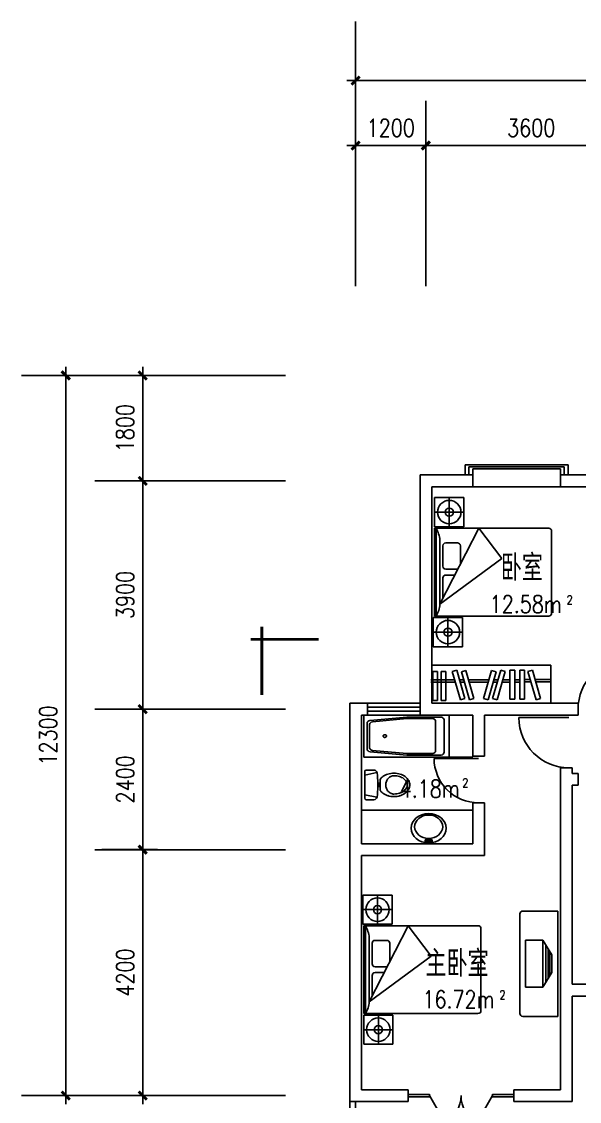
# Model space of a CAD drawing. Header units: millimetres. Extents: x 1544 to 41456, y 414 to 29251.
# Drawn here: x 1544 to 11073, y 10807 to 29251 of the extents above; entities that cross this region are included whole.
import ezdxf
from ezdxf.enums import TextEntityAlignment as Align

# ---------------------------------------------------------------- set-up
doc = ezdxf.new("R2010")
doc.units = ezdxf.units.MM
for name, color, linetype in [('--FUR', 4, 'Continuous'), ('AXIS', 3, 'Continuous'), ('MPFIXTURE', 11, 'Continuous'), ('PUB_DIM', 3, 'Continuous'), ('PUB_TEXT', 7, 'Continuous'), ('WALL', 255, 'Continuous'), ('WIN', 4, 'Continuous'), ('WINDOW', 2, 'Continuous'), ('WINDOW_TEXT', 7, 'Continuous')]:
    doc.layers.add(name, color=color, linetype=linetype)
doc.styles.add('_HZTXT', font='txt.shx', dxfattribs={"bigfont": 'HZTXT.shx'})
doc.styles.add('DIM_FONT', font='SIMPLEX.shx', dxfattribs={"width": 0.8})
doc.styles.add('SIMPLEX', font='SIMPLEX.SHX')
doc.dimstyles.new('DIMN', dxfattribs={"dimtxt": 300, "dimasz": 1, "dimexe": 250, "dimexo": 300, "dimgap": 150, "dimtad": 1, "dimdec": 0, "dimdsep": 46, "dimtxsty": 'DIM_FONT', "dimblk": '_DIMX', "dimcen": 2.5, "dimclrt": 7, "dimadec": 0, "dimazin": 0, "dimtfac": 1, "dimtdec": 0, "dimtix": 1, "dimtmove": 2, "dimatfit": 3, "dimldrblk": '_DIMX', "dimfxl": 1, "dimtolj": 1, "dimtzin": 0, "dimarcsym": 0})

# ---------------------------------------------------------------- blocks, each defined once
blk = doc.blocks.new('_DIMX')
blk.add_line((-150, 0), (150, 0))
at = {"const_width": 50}
blk.add_lwpolyline([(-70, -70), (70, 70)], dxfattribs=at)
blk = doc.blocks.new('*D71')
at = {"layer": 'DEFPOINTS', "color": 0, "transparency": 16777216}
for p in [(2613, 15107), (3613, 15107), (2613, 10907)]:
    blk.add_point(p, dxfattribs=at)
at = {"layer": 'PUB_DIM', "color": 0, "lineweight": -2, "transparency": 16777216}
for p, q in [((2913, 15107), (3863, 15107)), ((3613, 10908), (3613, 15106)), ((2913, 10907), (3863, 10907))]:
    blk.add_line(p, q, dxfattribs=at)
for p, rotation in [((3613, 15107), 90), ((3613, 10907), 270)]:
    blk.add_blockref('_DIMX', p, dxfattribs=dict(at, rotation=rotation))
at = {"layer": 'PUB_DIM', "color": 4, "transparency": 16777216, "insert": (3313, 13007), "char_height": 300, "attachment_point": 5, "rotation": 90, "style": 'DIM_FONT'}
blk.add_mtext('\\A1;4200', dxfattribs=at)
blk = doc.blocks.new('*D72')
at = {"layer": 'DEFPOINTS', "color": 0, "transparency": 16777216}
for p in [(1770, 23207), (2298, 23207), (1770, 10907)]:
    blk.add_point(p, dxfattribs=at)
at = {"layer": 'PUB_DIM', "color": 0, "lineweight": -2, "transparency": 16777216}
for p, q in [((2070, 23207), (2548, 23207)), ((2298, 10908), (2298, 23206)), ((2070, 10907), (2548, 10907))]:
    blk.add_line(p, q, dxfattribs=at)
for p, rotation in [((2298, 23207), 90), ((2298, 10907), 270)]:
    blk.add_blockref('_DIMX', p, dxfattribs=dict(at, rotation=rotation))
at = {"layer": 'PUB_DIM', "color": 4, "transparency": 16777216, "insert": (1998, 17057), "char_height": 300, "attachment_point": 5, "rotation": 90, "style": 'DIM_FONT'}
blk.add_mtext('\\A1;12300', dxfattribs=at)
blk = doc.blocks.new('M_A8WDW')
for p, q in [((-0.5, 0.011), (-0.299, 0.011)), ((-0.3, 0), (-0.15, -0.26)), ((-0.299, -0.013), (-0.299, 0.013)), ((0.3, 0), (0.15, -0.26)), ((0.299, -0.013), (0.299, 0.013)), ((0.299, 0.011), (0.5, 0.011)), ((-0.5, -0.011), (-0.299, -0.011)), ((0.299, -0.011), (0.5, -0.011))]:
    blk.add_line(p, q)
for centre, start, end in [((-0.3, 0), 300, 0), ((0.3, 0), 180, 240)]:
    blk.add_arc(centre, 0.3, start, end)
blk = doc.blocks.new('BED1')
at = {"linetype": 'Continuous'}
for p, q in [((-2023, -63), (-73, -63)), ((-1995, -1563), (-1995, -63)), ((-23, -113), (-23, -1513)), ((-1831, -313), (-1631, -313)), ((-1831, -763), (-1624, -763)), ((-1831, -863), (-1675, -863)), ((-73, -1563), (-2023, -1563))]:
    blk.add_line(p, q, dxfattribs=at)
for p, q in [((-2023, -1563), (-2023, -63)), ((-1931, -1363), (-1266, -63)), ((-871, -583), (-1266, -63)), ((-1931, -1363), (-1931, -263)), ((-1881, -713), (-1881, -363)), ((-1581, -679), (-1581, -363)), ((-1931, -1363), (-871, -583)), ((-1881, -1266), (-1881, -913))]:
    blk.add_line(p, q)
for centre, radius, start, end in [((-2502, -336), 576, 7.2531, 28.2773), ((-1831, -363), 50, 90, 180), ((-1631, -363), 50, 0, 90), ((-1831, -713), 50, 180, 270), ((-1831, -913), 50, 90, 180), ((-2397, -1324), 468, 329.2604, 355.2092)]:
    blk.add_arc(centre, radius, start, end)
for centre, start, end in [((-73, -113), 0, 90), ((-73, -1513), 270, 0)]:
    blk.add_arc(centre, 50, start, end, dxfattribs=at)
blk = doc.blocks.new('BADBOX')
for p, q in [((504, 502), (4, 502)), ((4, 502), (4, 2)), ((254, 502), (254, 2)), ((504, 2), (504, 502)), ((4, 252), (504, 252)), ((4, 2), (504, 2))]:
    blk.add_line(p, q)
for radius in [200, 70]:
    blk.add_circle((254, 252), radius)
blk = doc.blocks.new('TAIDENG')
at = {"xscale": -1, "rotation": 180}
blk.add_blockref('BADBOX', (-563, -93), dxfattribs=at)
blk = doc.blocks.new('*D83')
at = {"layer": 'DEFPOINTS', "color": 0, "transparency": 16777216}
for p in [(2613, 23207), (3613, 23207), (2613, 21407)]:
    blk.add_point(p, dxfattribs=at)
at = {"layer": 'PUB_DIM', "color": 0, "lineweight": -2, "transparency": 16777216}
for p, q in [((2913, 23207), (3863, 23207)), ((3613, 21408), (3613, 23206)), ((2913, 21407), (3863, 21407))]:
    blk.add_line(p, q, dxfattribs=at)
for p, rotation in [((3613, 23207), 90), ((3613, 21407), 270)]:
    blk.add_blockref('_DIMX', p, dxfattribs=dict(at, rotation=rotation))
at = {"layer": 'PUB_DIM', "color": 4, "transparency": 16777216, "insert": (3313, 22307), "char_height": 300, "attachment_point": 5, "rotation": 90, "style": 'DIM_FONT'}
blk.add_mtext('\\A1;1800', dxfattribs=at)
blk = doc.blocks.new('*D84')
at = {"layer": 'DEFPOINTS', "color": 0, "transparency": 16777216}
for p in [(2613, 17507), (3613, 17507), (2613, 15107)]:
    blk.add_point(p, dxfattribs=at)
at = {"layer": 'PUB_DIM', "color": 0, "lineweight": -2, "transparency": 16777216}
for p, q in [((2913, 17507), (3863, 17507)), ((3613, 15108), (3613, 17506)), ((2913, 15107), (3863, 15107))]:
    blk.add_line(p, q, dxfattribs=at)
for p, rotation in [((3613, 17507), 90), ((3613, 15107), 270)]:
    blk.add_blockref('_DIMX', p, dxfattribs=dict(at, rotation=rotation))
at = {"layer": 'PUB_DIM', "color": 4, "transparency": 16777216, "insert": (3313, 16307), "char_height": 300, "attachment_point": 5, "rotation": 90, "style": 'DIM_FONT'}
blk.add_mtext('\\A1;2400', dxfattribs=at)
blk = doc.blocks.new('*D85')
at = {"layer": 'DEFPOINTS', "color": 0, "transparency": 16777216}
for p in [(2613, 21407), (3613, 21407), (2613, 17507)]:
    blk.add_point(p, dxfattribs=at)
at = {"layer": 'PUB_DIM', "color": 0, "lineweight": -2, "transparency": 16777216}
for p, q in [((2913, 21407), (3863, 21407)), ((3613, 17508), (3613, 21406)), ((2913, 17507), (3863, 17507))]:
    blk.add_line(p, q, dxfattribs=at)
for p, rotation in [((3613, 21407), 90), ((3613, 17507), 270)]:
    blk.add_blockref('_DIMX', p, dxfattribs=dict(at, rotation=rotation))
at = {"layer": 'PUB_DIM', "color": 4, "transparency": 16777216, "insert": (3313, 19457), "char_height": 300, "attachment_point": 5, "rotation": 90, "style": 'DIM_FONT'}
blk.add_mtext('\\A1;3900', dxfattribs=at)
blk = doc.blocks.new('_DBLK')
blk.add_line((-0.45, 0), (-0.45, -0.95))
blk.add_arc((-0.45, 0), 0.95, 270, 0)
at = {"layer": 'WINDOW_TEXT', "style": 'SIMPLEX', "flags": 9}
blk.add_attdef('A', text='', height=1, dxfattribs=at).set_placement((0, 1.5), align=Align.MIDDLE)
blk = doc.blocks.new('M_B4ONN')
for p, q in [((-0.587, 1.382), (0.587, 1.382)), ((-0.587, 0.5), (-0.587, 1.382)), ((0.587, 1.382), (0.587, 0.5)), ((-0.543, 1.201), (0.543, 1.201)), ((-0.543, 0.5), (-0.543, 1.201)), ((0.543, 1.201), (0.543, 0.5)), ((-0.5, 1.02), (0.5, 1.02)), ((-0.5, 0.5), (-0.5, 1.02)), ((0.5, 1.02), (0.5, 0.5)), ((-0.5, -0.5), (0.5, -0.5))]:
    blk.add_line(p, q)
blk = doc.blocks.new('ZW')
at = {"layer": '--FUR'}
blk.add_blockref('TAIDENG', (608, 3011), dxfattribs=at)
at = {"layer": '--FUR', "xscale": -1, "rotation": 180}
blk.add_blockref('TAIDENG', (586, 271), dxfattribs=at)
at = {"layer": 'MPFIXTURE'}
blk.add_blockref('BED1', (2071, 2454), dxfattribs=at)
blk = doc.blocks.new('_WBLK')
for p, q in [((-0.5, 0.5), (0.5, 0.5)), ((0.5, 0.167), (-0.5, 0.167)), ((0.5, -0.167), (-0.5, -0.167)), ((-0.5, -0.5), (0.5, -0.5))]:
    blk.add_line(p, q)
at = {"layer": 'WINDOW_TEXT', "style": 'SIMPLEX', "flags": 9}
blk.add_attdef('A', text='', height=1, dxfattribs=at).set_placement((0, 1.5), align=Align.MIDDLE)
blk = doc.blocks.new('03')
for p, q in [((1459, 720), (0, 720)), ((0, 720), (0, 0)), ((58, 581), (61, 597)), ((58, 581), (58, 139)), ((61, 597), (71, 612)), ((71, 612), (86, 623)), ((86, 623), (105, 628)), ((101, 557), (104, 574)), ((101, 557), (101, 163)), ((104, 574), (114, 588)), ((105, 628), (109, 629)), ((736, 684), (109, 629)), ((114, 588), (130, 599)), ((130, 599), (148, 605)), ((148, 605), (152, 605)), ((739, 660), (152, 605)), ((736, 684), (742, 684)), ((1171, 660), (739, 660)), ((1315, 684), (742, 684)), ((1171, 660), (1191, 657)), ((1191, 657), (1208, 649)), ((1208, 649), (1221, 636)), ((1221, 636), (1228, 620)), ((1228, 620), (1229, 612)), ((1229, 612), (1229, 108)), ((1315, 684), (1335, 681)), ((1335, 681), (1352, 673)), ((1352, 673), (1365, 660)), ((1365, 660), (1372, 644)), ((1372, 644), (1373, 636)), ((1373, 636), (1373, 84)), ((1459, 0), (1459, 720)), ((333, 368), (338, 375)), ((338, 375), (346, 381)), ((346, 381), (355, 384)), ((355, 384), (365, 384)), ((365, 384), (374, 381)), ((374, 381), (382, 375)), ((382, 375), (387, 368)), ((331, 360), (333, 368)), ((333, 352), (331, 360)), ((338, 345), (333, 352)), ((346, 339), (338, 345)), ((355, 336), (346, 339)), ((365, 336), (355, 336)), ((374, 339), (365, 336)), ((382, 345), (374, 339)), ((387, 352), (382, 345)), ((387, 368), (389, 360)), ((389, 360), (387, 352)), ((0, 0), (1459, 0)), ((58, 136), (58, 139)), ((62, 120), (58, 136)), ((74, 106), (62, 120)), ((90, 96), (74, 106)), ((109, 91), (90, 96)), ((101, 160), (101, 163)), ((106, 144), (101, 160)), ((117, 130), (106, 144)), ((109, 91), (736, 36)), ((133, 120), (117, 130)), ((152, 115), (133, 120)), ((152, 115), (739, 60)), ((742, 36), (736, 36)), ((1171, 60), (739, 60)), ((1315, 36), (742, 36)), ((1181, 61), (1171, 60)), ((1200, 66), (1181, 61)), ((1215, 77), (1200, 66)), ((1225, 92), (1215, 77)), ((1229, 108), (1225, 92)), ((1325, 37), (1315, 36)), ((1344, 42), (1325, 37)), ((1359, 53), (1344, 42)), ((1369, 68), (1359, 53)), ((1373, 84), (1369, 68))]:
    blk.add_line(p, q)
blk = doc.blocks.new('A1088D2')
for p, q in [((-0.31, 0), (-0.39, 0.382)), ((-0.174, 0.48), (-0.07, 0.48)), ((-0.07, 0.48), (-0.07, 0.46)), ((0.07, 0.48), (-0.07, 0.48)), ((-0.07, 0.46), (-0.05, 0.46)), ((-0.05, 0.46), (-0.05, 0.41)), ((0.05, 0.46), (-0.05, 0.46)), ((0.05, 0.46), (0.07, 0.46)), ((0.05, 0.41), (0.05, 0.46)), ((0.07, 0.48), (0.174, 0.48)), ((0.07, 0.46), (0.07, 0.48)), ((0.39, 0.382), (0.31, 0)), ((-0.47, 0.284), (-0.47, 0.04)), ((-0.43, 0), (0.43, 0)), ((0.47, 0.04), (0.47, 0.284))]:
    blk.add_line(p, q)
for points in [[(0.29, 0.92, 0.074494), (0.264, 1.094, 0.085116), (0.197, 1.226, 0.106255), (0.096, 1.315, 0.128271), (0, 1.34, 0.128271), (-0.096, 1.315, 0.106255), (-0.197, 1.226, 0.085116), (-0.264, 1.094, 0.074494), (-0.29, 0.92, 0.074494)], [(-0.29, 0.92, 0.108623), (-0.268, 0.822, 0.102127), (-0.205, 0.736, 0.094108), (-0.112, 0.68, 0.08913), (0, 0.66, 0.08913)], [(-0.29, 0.92, 0.108623), (-0.268, 0.822, 0.102127), (-0.205, 0.736, 0.094108), (-0.112, 0.68, 0.08913), (0, 0.66, 0.08913)], [(-0.29, 0.92, 0.108623), (-0.268, 0.822, 0.102127), (-0.205, 0.736, 0.094108), (-0.112, 0.68, 0.08913), (0, 0.66, 0.08913)], [(-0.29, 0.92, 0.108623), (-0.268, 0.822, 0.102127), (-0.205, 0.736, 0.094108), (-0.112, 0.68, 0.08913), (0, 0.66, 0.08913)], [(-0.29, 0.92, 0.108623), (-0.268, 0.822, 0.102127), (-0.205, 0.736, 0.094108), (-0.112, 0.68, 0.08913), (0, 0.66, 0.08913)], [(-0.29, 0.92, 0.108623), (-0.268, 0.822, 0.102127), (-0.205, 0.736, 0.094108), (-0.112, 0.68, 0.08913), (0, 0.66, 0.08913)], [(0, 0.66, 0.08913), (0.112, 0.68, 0.094108), (0.205, 0.736, 0.102127), (0.268, 0.822, 0.108623), (0.29, 0.92, 0.108623)]]:
    blk.add_lwpolyline(points, format="xyb")
for centre, radius, start, end in [((0.06, 1.036), 0.4, 119.2378, 143.4986), ((0, 1.143), 0.277, 90, 119.2378), ((0, 1.143), 0.277, 60.7622, 90), ((-0.06, 1.036), 0.4, 36.5014, 60.7622), ((0.303, 0.92), 0.673, 162.9588, 180), ((0.154, 0.966), 0.518, 143.4986, 162.9588), ((-0.154, 0.966), 0.518, 17.0412, 36.5014), ((-0.303, 0.92), 0.673, 0, 17.0412), ((0.303, 0.92), 0.673, 180, 197.0412), ((0.154, 0.874), 0.518, 197.0412, 216.5014), ((-0.154, 0.874), 0.518, 323.4986, 342.9588), ((-0.303, 0.92), 0.673, 342.9588, 0), ((-0.37, 0.284), 0.1, 97.9319, 180), ((0, -2.371), 2.781, 91.0301, 97.9319), ((0.06, 0.804), 0.4, 216.5014, 234.1872), ((0, -2.371), 2.781, 88.9699, 91.0301), ((0, -2.371), 2.781, 82.0681, 88.9699), ((-0.06, 0.804), 0.4, 305.8128, 323.4986), ((0.37, 0.284), 0.1, 360, 82.0681), ((-0.43, 0.04), 0.04, 180, 270), ((0.43, 0.04), 0.04, 270, 360)]:
    blk.add_arc(centre, radius, start, end)
blk = doc.blocks.new('A1138DA')
for p, q in [((0.1, 0.1), (0.05, 0.1)), ((0.05, 0.1), (0.05, -0.1)), ((0.1, -0.1), (0.1, 0.1)), ((0.05, -0.1), (0.1, -0.1))]:
    blk.add_line(p, q)
for centre, radius in [((0.5, 0), 0.5), ((0.55, 0), 0.4)]:
    blk.add_circle(centre, radius)

msp = doc.modelspace()

# ---------------------------------------------------------------- linework, layer by layer
at = {"layer": 'AXIS'}
for p, q in [((7150.2, 10806.6), (7150.2, 9604.7)), ((7250.2, 10806.6), (7250.2, 9604.9))]:
    msp.add_line(p, q, dxfattribs=at)
at = {"layer": 'MPFIXTURE'}
for p, q in [((8550.2, 18256.6), (10585.6, 18256.6)), ((8569.3, 18152), (8569.3, 17652)), ((8649.3, 18152), (8569.3, 18152)), ((8649.3, 18152), (8649.3, 17652)), ((8713.2, 18152), (8713.2, 17652)), ((8793.2, 18152), (8713.2, 18152)), ((8793.2, 18152), (8793.2, 17652)), ((8978.4, 18171.5), (8901.5, 18149.5)), ((8901.5, 18149.5), (9038.8, 17668.7)), ((8978.4, 18171.5), (9115.7, 17690.7)), ((9133.2, 18168.8), (9056.3, 18146.8)), ((9056.3, 18146.8), (9193.5, 17666.1)), ((9133.2, 18168.8), (9270.5, 17688)), ((9573.1, 18168.8), (9435.9, 17688)), ((9650.1, 18146.8), (9512.8, 17666.1)), ((9573.1, 18168.8), (9650.1, 18146.8)), ((9727.9, 18171.5), (9590.6, 17690.7)), ((9804.8, 18149.5), (9667.5, 17668.7)), ((9727.9, 18171.5), (9804.8, 18149.5)), ((9887.1, 18175.6), (9887.1, 17675.6)), ((9967.1, 18175.6), (9887.1, 18175.6)), ((9967.1, 18175.6), (9967.1, 17675.6)), ((10056.4, 18175.6), (10056.4, 17675.6)), ((10136.4, 18175.6), (10056.4, 18175.6)), ((10136.4, 18175.6), (10136.4, 17675.6)), ((10271.4, 18170.2), (10194.5, 18148.2)), ((10194.5, 18148.2), (10331.8, 17667.4)), ((10271.4, 18170.2), (10408.7, 17689.4)), ((10585.6, 18256.6), (10585.6, 17606.6)), ((8941.5, 18009.3), (8537, 18009.3)), ((8952.9, 17969.3), (8537, 17969.3)), ((9095.5, 18009.3), (9024.7, 18009.3)), ((9106.9, 17969.3), (9036.1, 17969.3)), ((9527.6, 18009.3), (9178.7, 18009.3)), ((9516.2, 17969.3), (9190.1, 17969.3)), ((9670.2, 17969.3), (9599.4, 17969.3)), ((9681.6, 18009.3), (9610.8, 18009.3)), ((9887.1, 17969.3), (9753.4, 17969.3)), ((9887.1, 18009.3), (9764.8, 18009.3)), ((10056.4, 18009.3), (9967.1, 18009.3)), ((10056.4, 17969.3), (9967.1, 17969.3)), ((10233.8, 18010.7), (10136.4, 18010.7)), ((10245.2, 17970.7), (10136.4, 17970.7)), ((10585.6, 18010.7), (10317, 18010.7)), ((10585.6, 17970.7), (10328.4, 17970.7)), ((8649.3, 17652), (8569.3, 17652)), ((8793.2, 17652), (8713.2, 17652)), ((9115.7, 17690.7), (9038.8, 17668.7)), ((9270.5, 17688), (9193.5, 17666.1)), ((9435.9, 17688), (9512.8, 17666.1)), ((9590.6, 17690.7), (9667.5, 17668.7)), ((9967.1, 17675.6), (9887.1, 17675.6)), ((10136.4, 17675.6), (10056.4, 17675.6)), ((10408.7, 17689.4), (10331.8, 17667.4)), ((8847, 16686.6), (9250.2, 16686.6)), ((9250.2, 15778.9), (7350.2, 15778.9)), ((10704.8, 14058), (10104.8, 14058)), ((10704.8, 14058), (10104.8, 14058)), ((10704.8, 12258), (10704.8, 14058)), ((10054.8, 12308), (10054.8, 14008)), ((10449.6, 13558), (10149.6, 13558)), ((10149.6, 13558), (10149.6, 12758)), ((10449.6, 13558), (10149.6, 13558)), ((10149.6, 13558), (10149.6, 12758)), ((10449.6, 12758), (10449.6, 13558)), ((10449.6, 13558), (10599.6, 13308)), ((10449.6, 12758), (10449.6, 13558)), ((10449.6, 13558), (10599.6, 13308)), ((10499.6, 12841.3), (10499.6, 13474.6)), ((10499.6, 12841.3), (10499.6, 13474.6)), ((10539.6, 12908), (10539.6, 13408)), ((10539.6, 12908), (10539.6, 13408)), ((10569.6, 12958), (10569.6, 13358)), ((10569.6, 12958), (10569.6, 13358)), ((10599.6, 13008), (10599.6, 13308)), ((10599.6, 13008), (10599.6, 13308)), ((10599.6, 13008), (10449.6, 12758)), ((10599.6, 13008), (10449.6, 12758)), ((10149.6, 12758), (10449.6, 12758)), ((10149.6, 12758), (10449.6, 12758)), ((10704.8, 12258), (10104.8, 12258)), ((10704.8, 12258), (10104.8, 12258))]:
    msp.add_line(p, q, dxfattribs=at)
for centre, start, end in [((10104.8, 14008), 90, 180), ((10104.8, 12308), 180, 270)]:
    msp.add_arc(centre, 50, start, end, dxfattribs=at)
at = {"layer": 'WALL'}
for p, q in [((9250.2, 21506.6), (8350.2, 21506.6)), ((8350.2, 21506.6), (8350.2, 17406.6)), ((9250.2, 21306.6), (9250.2, 21506.6)), ((12550.2, 21506.6), (10750.2, 21506.6)), ((10750.2, 21306.6), (10750.2, 21506.6)), ((9250.2, 21306.6), (8550.2, 21306.6)), ((8550.2, 21306.6), (8550.2, 17606.6)), ((11950.2, 21306.6), (10750.2, 21306.6)), ((7150.2, 10806.6), (7150.2, 17606.6)), ((7150.2, 17606.6), (7450.2, 17606.6)), ((7450.2, 17406.6), (7450.2, 17606.6)), ((8550.2, 17606.6), (11050.2, 17606.6)), ((11050.2, 17606.6), (11050.2, 17406.6)), ((7350.2, 15206.6), (7350.2, 17406.6)), ((7350.2, 17406.6), (7450.2, 17406.6)), ((8350.2, 17406.6), (9250.2, 17406.6)), ((9250.2, 17406.6), (9250.2, 16706.6)), ((9450.2, 17406.6), (9450.2, 16706.6)), ((9450.2, 17406.6), (11050.2, 17406.6)), ((9250.2, 16706.6), (9450.2, 16706.6)), ((10750.2, 16506.6), (10750.2, 14406.6)), ((10750.2, 16506.6), (10950.2, 16506.6)), ((10950.2, 16506.6), (10950.2, 16406.6)), ((10950.2, 16406.6), (10950.2, 16406.3)), ((10950.2, 16406.3), (11050.2, 16406.3)), ((11050.2, 16206.6), (11050.2, 16406.6)), ((10950.2, 16206.6), (10950.2, 12806.6)), ((11050.2, 16206.6), (10950.2, 16206.6)), ((9250.2, 15906.6), (9250.2, 15206.6)), ((9250.2, 15906.6), (9450.2, 15906.6)), ((9450.2, 15906.6), (9450.2, 15006.6)), ((9250.2, 15206.6), (7350.2, 15206.6)), ((7350.2, 11006.6), (7350.2, 15006.6)), ((9450.2, 15006.6), (7350.2, 15006.6)), ((10750.2, 14406.6), (10750.2, 11006.6)), ((11450.2, 12806.6), (10950.2, 12806.6)), ((10950.2, 12606.6), (10950.2, 10806.6)), ((11450.2, 12606.6), (10950.2, 12606.6)), ((8150.2, 11006.6), (7350.2, 11006.6)), ((8150.2, 11006.6), (8150.2, 10806.6)), ((10750.2, 11006.6), (9950.2, 11006.6)), ((9950.2, 11006.6), (9950.2, 10806.6)), ((8150.2, 10806.6), (7150.2, 10806.6)), ((10950.2, 10806.6), (9950.2, 10806.6))]:
    msp.add_line(p, q, dxfattribs=at)
at = {"layer": 'WIN', "const_width": 50}
for points in [[(5647, 18914), (5647, 17748.8)], [(5455.1, 18699.5), (6620.3, 18699.5)]]:
    msp.add_lwpolyline(points, dxfattribs=at)
at = {"layer": 'WINDOW', "linetype": 'Continuous'}
for p, q in [((7250.2, 24731.1), (7250.2, 29251.3)), ((8450.2, 24731.1), (8450.2, 27895.4)), ((6052.8, 23206.6), (1544.1, 23206.6)), ((6052.8, 21406.6), (2792.7, 21406.6)), ((6052.8, 17506.6), (2792.7, 17506.6)), ((6052.8, 15106.6), (2792.7, 15106.6)), ((6052.8, 10906.6), (1544.1, 10906.6))]:
    msp.add_line(p, q, dxfattribs=at)

# ---------------------------------------------------------------- block references
at = {"layer": '--FUR'}
msp.add_blockref('TAIDENG', (7932.7, 14427.2), dxfattribs=at)
at = {"layer": '--FUR', "xscale": -1, "rotation": 180}
msp.add_blockref('TAIDENG', (7947.2, 11686.7), dxfattribs=at)
at = {"layer": 'MPFIXTURE'}
for name, p in [('ZW', (8550.2, 18206.6)), ('03', (7387.8, 16686.6)), ('BED1', (9413.2, 13870.3))]:
    msp.add_blockref(name, p, dxfattribs=at)
for name, p, xscale, yscale, zscale, rotation in [('A1088D2', (7408.6, 16213.3), 540, 540, 540, 270), ('A1138DA', (8497.7, 15223), 500, 600, 500, 90)]:
    msp.add_blockref(name, p, dxfattribs=dict(at, xscale=xscale, yscale=yscale, zscale=zscale, rotation=rotation))
at = {"layer": 'WINDOW'}
for name, p, xscale, yscale, zscale in [('M_B4ONN', (10000.2, 21406.6), 1500, 200, 1500), ('_DBLK', (11500.2, 17506.6), -900, -900, 900)]:
    msp.add_blockref(name, p, dxfattribs=dict(at, xscale=xscale, yscale=yscale, zscale=zscale))
for name, p, xscale, yscale, zscale, rotation in [('_WBLK', (7900.2, 17506.6), 900, 200, 900, 180), ('_DBLK', (10893.6, 16956.6), -900, -900, 900, 90), ('_DBLK', (9350.2, 16306.6), 800, 800, 800, 270), ('M_A8WDW', (9050.2, 10906.6), 1800, -1800, 1800, 180)]:
    msp.add_blockref(name, p, dxfattribs=dict(at, xscale=xscale, yscale=yscale, zscale=zscale, rotation=rotation))

# ---------------------------------------------------------------- texts
at = {"layer": 'PUB_TEXT', "width": 0.8}
for s, height, style, p in [('卧室', 450, '_HZTXT', (9729.6, 19697.2)), (' 2', 150, 'DIM_FONT', (10774.1, 19299.7)), (' 2', 150, 'DIM_FONT', (8989.5, 16173.1)), ('主卧室', 450, '_HZTXT', (8442.5, 12935.3)), (' 2', 150, 'DIM_FONT', (9625.2, 12550.2))]:
    msp.add_text(s, height=height, dxfattribs=dict(at, style=style)).set_placement(p)
at = {"layer": 'PUB_TEXT', "style": '_HZTXT', "width": 0.8}
for s, p in [('12.58m', (10774.1, 19299.7)), ('4.18m', (9030.3, 16147.6)), ('16.72m', (9625.2, 12550.2))]:
    msp.add_text(s, height=300, dxfattribs=at).set_placement(p, align=Align.MIDDLE_RIGHT)

# ---------------------------------------------------------------- dimensions: what is measured, and where the dimension line sits
at = {"layer": 'PUB_DIM'}
for p1, p2 in [((7250.2, 29244.3), (35750.2, 29244.3)), ((7250.2, 28134.9), (8450.2, 28134.9)), ((8450.2, 28134.9), (12050.2, 28134.9))]:
    msp.add_aligned_dim(p1=p1, p2=p2, distance=-1000, dimstyle='DIMN', override={"dimzin": 8, "dimclrt": 4}, dxfattribs=at).render()
for p1, p2, distance, picture, middle in [((1769.7, 10906.6), (1769.7, 23206.6), -528.6, '*D72', (1998.3, 17056.6)), ((2612.5, 21406.6), (2612.5, 23206.6), -1000, '*D83', (3312.5, 22306.6)), ((2612.5, 17506.6), (2612.5, 21406.6), -1000, '*D85', (3312.5, 19456.6)), ((2612.5, 15106.6), (2612.5, 17506.6), -1000, '*D84', (3312.5, 16306.6)), ((2612.5, 10906.6), (2612.5, 15106.6), -1000, '*D71', (3312.5, 13006.6))]:
    dim = msp.add_aligned_dim(p1=p1, p2=p2, distance=distance, dimstyle='DIMN', override={"dimzin": 8, "dimclrt": 4}, dxfattribs=at)
    dim.commit()
    dim.dimension.update_dxf_attribs({"geometry": picture, "text_midpoint": middle})

doc.saveas('drawing.dxf')
